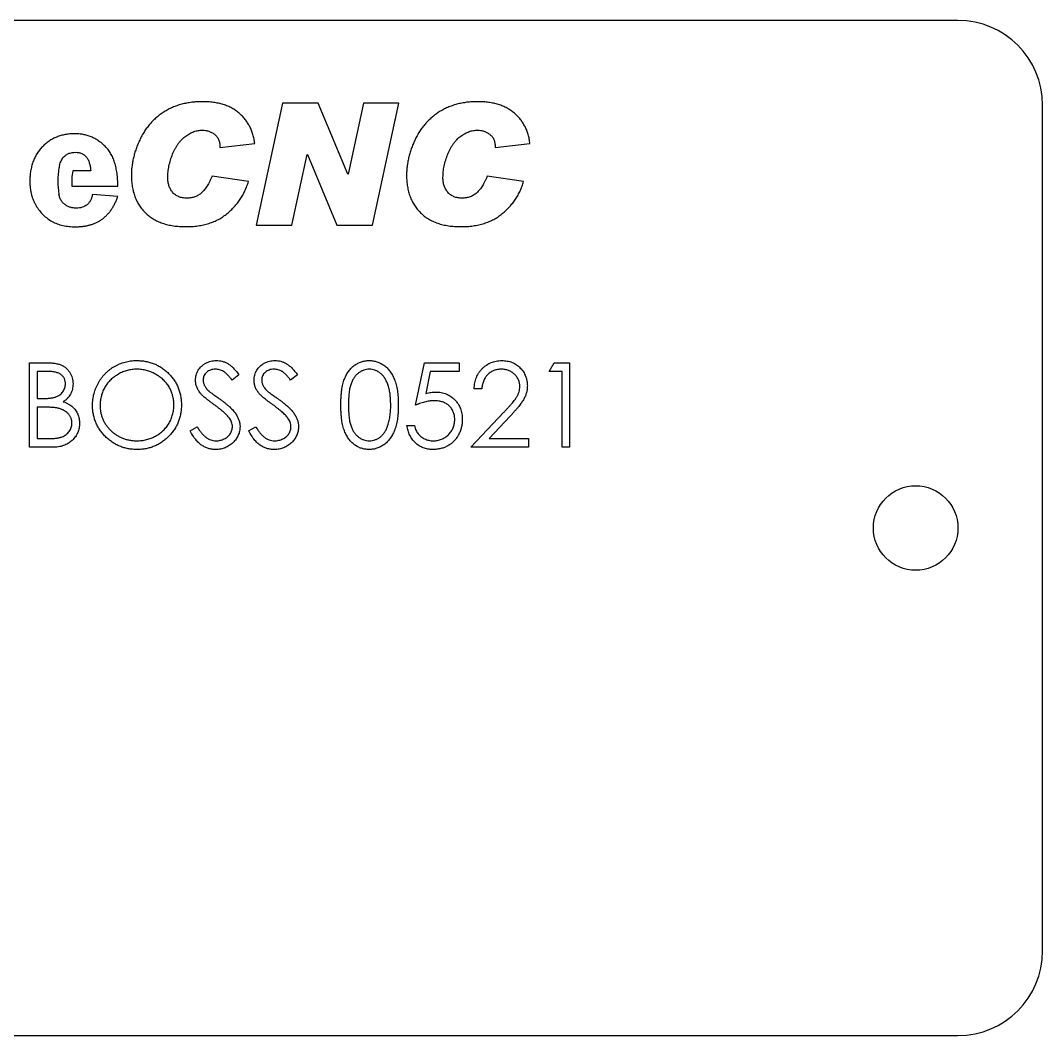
# Model space of a CAD drawing. Header units: millimetres. Extents: x -38.1 to 38.1, y -19.1 to 19.1.
# Drawn here: x -0.27 to 38.1, y -19.05 to 19.05 of the extents above; entities that cross this region are included whole.
import ezdxf

# ---------------------------------------------------------------- set-up
doc = ezdxf.new("R2010")
doc.units = ezdxf.units.MM

msp = doc.modelspace()

# ---------------------------------------------------------------- linework, layer by layer
at = {"color": 7, "linetype": 'Continuous', "lineweight": 25}
for p, q in [((34.925, 19.05), (-34.925, 19.05)), ((9.571, 15.942), (8.585, 11.37)), ((10.905, 15.942), (9.571, 15.942)), ((12.017, 13.278), (10.905, 15.942)), ((12.605, 15.942), (12.029, 13.278)), ((13.94, 15.942), (12.605, 15.942)), ((12.951, 11.37), (13.94, 15.942)), ((38.1, -15.875), (38.1, 15.875)), ((7.219, 14.279), (8.526, 14.426)), ((7.219, 14.303), (7.219, 14.279)), ((17.551, 14.279), (18.857, 14.426)), ((17.551, 14.303), (17.551, 14.279)), ((9.92, 11.37), (10.492, 14.019)), ((10.492, 14.019), (10.504, 14.019)), ((10.504, 14.019), (11.61, 11.37)), ((2.37, 13.402), (1.693, 13.402)), ((8.288, 13.002), (6.922, 13.21)), ((12.029, 13.278), (12.017, 13.278)), ((18.62, 13.002), (17.254, 13.21)), ((1.663, 12.83), (3.386, 12.83)), ((3.386, 12.447), (2.434, 12.513)), ((8.585, 11.37), (9.92, 11.37)), ((11.61, 11.37), (12.951, 11.37)), ((0.076, 6.203), (0.695, 6.203)), ((0.076, 3.028), (0.076, 6.203)), ((14.567, 4.616), (14.893, 6.203)), ((14.893, 6.203), (16.195, 6.203)), ((16.195, 6.203), (16.195, 5.878)), ((19.574, 5.878), (19.76, 6.203)), ((19.76, 6.203), (20.347, 6.203)), ((20.347, 6.203), (20.347, 3.028)), ((0.747, 5.878), (0.361, 5.878)), ((0.361, 5.878), (0.361, 4.86)), ((15.115, 5.878), (14.944, 5.043)), ((16.195, 5.878), (15.115, 5.878)), ((20.062, 5.878), (19.574, 5.878)), ((20.062, 3.028), (20.062, 5.878)), ((7.932, 5.747), (7.674, 5.552)), ((10.13, 5.747), (9.872, 5.552)), ((17.05, 5.226), (16.765, 5.226)), ((0.361, 4.86), (0.552, 4.86)), ((0.361, 4.534), (0.361, 3.354)), ((0.55, 4.534), (0.361, 4.534)), ((16.643, 3.028), (17.874, 4.342)), ((14.241, 3.842), (14.526, 3.842)), ((18.117, 4.202), (17.323, 3.354)), ((6.1, 3.641), (6.369, 3.802)), ((8.298, 3.641), (8.567, 3.802)), ((0.361, 3.354), (0.767, 3.354)), ((17.323, 3.354), (18.8, 3.354)), ((18.8, 3.354), (18.8, 3.028)), ((0.934, 3.028), (0.076, 3.028)), ((18.8, 3.028), (16.643, 3.028)), ((20.347, 3.028), (20.062, 3.028)), ((-34.925, -19.05), (34.925, -19.05))]:
    msp.add_line(p, q, dxfattribs=at)
msp.add_circle((33.337, 0), 1.587, dxfattribs=at)
for centre, radius, start, end in [((34.925, 15.875), 3.175, 0, 90), ((3.899, 13.01), 2.767, 169.523, 189.9957), ((3.899, 13.01), 2.766, 167.3352, 169.5231), ((3.799, 13.004), 2.143, 169.3093, 184.6573), ((34.925, -15.875), 3.175, 270, 0)]:
    msp.add_arc(centre, radius, start, end, dxfattribs=at)
for points, knots in [([(6.564, 16.001), (6.496, 16), (6.36, 15.998), (6.161, 15.979), (5.969, 15.95), (5.784, 15.908), (5.607, 15.853), (5.438, 15.787), (5.275, 15.709), (5.121, 15.619), (4.975, 15.519), (4.838, 15.409), (4.71, 15.291), (4.591, 15.162), (4.481, 15.026), (4.379, 14.88), (4.287, 14.725), (4.205, 14.563), (4.133, 14.396), (4.07, 14.228), (4.016, 14.06), (3.971, 13.893), (3.936, 13.726), (3.913, 13.559), (3.897, 13.392), (3.895, 13.28), (3.894, 13.225)], [0, 0, 0, 0, 0.047775, 0.094225, 0.139072, 0.182962, 0.225761, 0.267787, 0.309545, 0.350905, 0.391899, 0.432618, 0.472805, 0.513296, 0.553982, 0.594921, 0.636685, 0.679112, 0.721596, 0.76319, 0.803873, 0.843948, 0.88348, 0.922603, 0.961478, 1, 1, 1, 1]), ([(8.526, 14.426), (8.518, 14.484), (8.503, 14.598), (8.462, 14.763), (8.41, 14.919), (8.343, 15.066), (8.262, 15.205), (8.169, 15.336), (8.062, 15.458), (7.942, 15.57), (7.81, 15.672), (7.666, 15.76), (7.511, 15.836), (7.343, 15.896), (7.164, 15.943), (6.975, 15.977), (6.773, 15.998), (6.635, 16), (6.564, 16.001)], [0, 0, 0, 0, 0.06289, 0.123473, 0.182478, 0.240228, 0.297449, 0.354671, 0.412649, 0.471475, 0.531015, 0.591481, 0.653214, 0.716553, 0.782627, 0.851585, 0.923799, 1, 1, 1, 1]), ([(16.896, 16.001), (16.827, 16), (16.692, 15.998), (16.493, 15.979), (16.3, 15.95), (16.116, 15.908), (15.939, 15.853), (15.769, 15.787), (15.607, 15.709), (15.453, 15.619), (15.307, 15.519), (15.169, 15.409), (15.041, 15.291), (14.923, 15.162), (14.812, 15.026), (14.71, 14.88), (14.619, 14.725), (14.537, 14.563), (14.464, 14.396), (14.401, 14.228), (14.347, 14.06), (14.302, 13.893), (14.268, 13.726), (14.244, 13.559), (14.228, 13.392), (14.227, 13.28), (14.226, 13.225)], [0, 0, 0, 0, 0.047775, 0.094225, 0.139072, 0.182962, 0.225761, 0.267787, 0.309545, 0.350905, 0.391899, 0.432618, 0.472805, 0.513296, 0.553982, 0.594921, 0.636685, 0.679112, 0.721596, 0.76319, 0.803873, 0.843948, 0.88348, 0.922603, 0.961478, 1, 1, 1, 1]), ([(18.857, 14.426), (18.85, 14.484), (18.835, 14.598), (18.794, 14.763), (18.742, 14.919), (18.674, 15.066), (18.594, 15.205), (18.501, 15.336), (18.394, 15.458), (18.274, 15.57), (18.142, 15.672), (17.997, 15.76), (17.842, 15.836), (17.674, 15.896), (17.496, 15.943), (17.306, 15.977), (17.105, 15.998), (16.967, 16), (16.896, 16.001)], [0, 0, 0, 0, 0.0628899, 0.1234727, 0.1824783, 0.2402285, 0.2974485, 0.3546715, 0.4126492, 0.4714755, 0.5310149, 0.5914807, 0.6532139, 0.7165534, 0.7826273, 0.851585, 0.9237987, 1, 1, 1, 1]), ([(1.764, 14.799), (1.704, 14.797), (1.585, 14.794), (1.412, 14.771), (1.248, 14.732), (1.092, 14.678), (0.944, 14.61), (0.804, 14.525), (0.674, 14.424), (0.552, 14.309), (0.442, 14.182), (0.346, 14.044), (0.264, 13.897), (0.199, 13.738), (0.147, 13.571), (0.111, 13.395), (0.087, 13.208), (0.085, 13.081), (0.084, 13.016)], [0, 0, 0, 0, 0.0656531, 0.1289053, 0.190007, 0.2494998, 0.3083483, 0.3673732, 0.4269859, 0.4879163, 0.5492471, 0.6098302, 0.6708064, 0.7325151, 0.7958935, 0.8610601, 0.9289596, 1, 1, 1, 1]), ([(3.386, 12.83), (3.384, 12.913), (3.381, 13.073), (3.36, 13.305), (3.322, 13.519), (3.272, 13.716), (3.204, 13.896), (3.121, 14.058), (3.025, 14.204), (2.912, 14.329), (2.79, 14.439), (2.661, 14.535), (2.526, 14.617), (2.385, 14.684), (2.238, 14.735), (2.085, 14.771), (1.927, 14.795), (1.818, 14.797), (1.764, 14.799)], [0, 0, 0, 0, 0.086035, 0.166534, 0.241632, 0.312046, 0.37823, 0.44084, 0.500845, 0.559317, 0.616304, 0.671614, 0.726238, 0.779933, 0.833452, 0.887596, 0.943195, 1, 1, 1, 1]), ([(5.26, 13.15), (5.262, 13.222), (5.266, 13.369), (5.304, 13.59), (5.361, 13.814), (5.428, 13.999), (5.491, 14.144), (5.543, 14.247), (5.599, 14.342), (5.658, 14.431), (5.721, 14.512), (5.788, 14.585), (5.858, 14.653), (5.957, 14.729), (6.083, 14.81), (6.24, 14.88), (6.399, 14.924), (6.507, 14.929), (6.561, 14.932)], [0, 0, 0, 0, 0.089472, 0.181128, 0.275782, 0.374341, 0.423931, 0.471065, 0.516583, 0.560324, 0.602489, 0.643305, 0.683281, 0.722165, 0.79717, 0.86692, 0.934071, 1, 1, 1, 1]), ([(6.561, 14.932), (6.601, 14.931), (6.682, 14.928), (6.799, 14.896), (6.911, 14.847), (6.999, 14.791), (7.062, 14.737), (7.104, 14.69), (7.14, 14.638), (7.17, 14.582), (7.192, 14.519), (7.208, 14.451), (7.218, 14.379), (7.219, 14.329), (7.219, 14.303)], [0, 0, 0, 0, 0.119053, 0.235976, 0.353656, 0.475561, 0.537876, 0.598832, 0.65941, 0.72183, 0.786321, 0.853359, 0.924739, 1, 1, 1, 1]), ([(15.591, 13.15), (15.594, 13.222), (15.598, 13.369), (15.635, 13.59), (15.693, 13.814), (15.76, 13.999), (15.822, 14.144), (15.875, 14.247), (15.93, 14.342), (15.99, 14.431), (16.053, 14.512), (16.12, 14.585), (16.19, 14.653), (16.289, 14.729), (16.414, 14.81), (16.571, 14.88), (16.731, 14.924), (16.839, 14.929), (16.892, 14.932)], [0, 0, 0, 0, 0.089472, 0.181128, 0.275782, 0.374341, 0.423931, 0.471065, 0.516583, 0.560324, 0.602489, 0.643305, 0.683281, 0.722165, 0.79717, 0.86692, 0.934071, 1, 1, 1, 1]), ([(16.892, 14.932), (16.933, 14.931), (17.014, 14.928), (17.131, 14.896), (17.243, 14.847), (17.33, 14.791), (17.394, 14.737), (17.436, 14.69), (17.472, 14.638), (17.502, 14.582), (17.524, 14.519), (17.539, 14.451), (17.55, 14.379), (17.551, 14.329), (17.551, 14.303)], [0, 0, 0, 0, 0.119053, 0.235976, 0.353656, 0.475561, 0.537876, 0.598832, 0.65941, 0.72183, 0.786321, 0.853359, 0.924739, 1, 1, 1, 1]), ([(1.2, 13.616), (1.209, 13.646), (1.225, 13.704), (1.26, 13.785), (1.301, 13.858), (1.349, 13.921), (1.41, 13.981), (1.49, 14.035), (1.582, 14.074), (1.686, 14.094), (1.756, 14.098), (1.796, 14.1)], [0, 0, 0, 0, 0.111704, 0.216139, 0.314617, 0.408698, 0.500168, 0.622368, 0.75021, 0.857337, 1, 1, 1, 1]), ([(1.796, 14.1), (1.837, 14.098), (1.917, 14.094), (2.03, 14.061), (2.127, 14.005), (2.208, 13.926), (2.274, 13.826), (2.321, 13.703), (2.356, 13.56), (2.365, 13.456), (2.37, 13.402)], [0, 0, 0, 0, 0.122497, 0.235542, 0.342702, 0.451095, 0.566708, 0.694146, 0.837863, 1, 1, 1, 1]), ([(3.894, 13.225), (3.896, 13.155), (3.899, 13.016), (3.923, 12.814), (3.965, 12.623), (4.023, 12.443), (4.096, 12.272), (4.186, 12.114), (4.294, 11.966), (4.417, 11.83), (4.556, 11.706), (4.711, 11.601), (4.88, 11.51), (5.064, 11.437), (5.262, 11.379), (5.475, 11.339), (5.702, 11.315), (5.859, 11.312), (5.939, 11.31)], [0, 0, 0, 0, 0.066607, 0.130405, 0.191671, 0.251124, 0.30904, 0.366175, 0.42322, 0.481088, 0.539195, 0.597979, 0.657923, 0.719881, 0.784358, 0.852429, 0.924058, 1, 1, 1, 1]), ([(5.982, 12.379), (5.953, 12.38), (5.898, 12.381), (5.817, 12.392), (5.741, 12.407), (5.671, 12.434), (5.606, 12.463), (5.546, 12.502), (5.491, 12.547), (5.426, 12.616), (5.359, 12.715), (5.302, 12.849), (5.265, 12.995), (5.262, 13.097), (5.26, 13.15)], [0, 0, 0, 0, 0.071616, 0.139815, 0.204346, 0.266338, 0.326524, 0.385634, 0.444185, 0.504148, 0.623869, 0.743348, 0.867461, 1, 1, 1, 1]), ([(6.922, 13.21), (6.909, 13.176), (6.882, 13.109), (6.835, 13.014), (6.79, 12.925), (6.741, 12.843), (6.691, 12.768), (6.64, 12.699), (6.586, 12.638), (6.531, 12.583), (6.474, 12.534), (6.413, 12.493), (6.349, 12.458), (6.281, 12.429), (6.211, 12.406), (6.137, 12.391), (6.061, 12.38), (6.008, 12.379), (5.982, 12.379)], [0, 0, 0, 0, 0.082247, 0.160928, 0.235594, 0.306103, 0.373256, 0.436305, 0.496915, 0.554472, 0.610291, 0.664436, 0.718774, 0.772848, 0.827826, 0.883569, 0.94064, 1, 1, 1, 1]), ([(14.226, 13.225), (14.227, 13.155), (14.231, 13.016), (14.255, 12.814), (14.297, 12.623), (14.354, 12.443), (14.427, 12.272), (14.518, 12.114), (14.626, 11.966), (14.749, 11.83), (14.887, 11.706), (15.043, 11.601), (15.211, 11.51), (15.395, 11.437), (15.593, 11.379), (15.806, 11.339), (16.034, 11.315), (16.19, 11.312), (16.271, 11.31)], [0, 0, 0, 0, 0.0666073, 0.1304049, 0.1916713, 0.2511236, 0.3090403, 0.366175, 0.4232201, 0.4810875, 0.5391952, 0.5979787, 0.6579234, 0.7198813, 0.7843584, 0.8524286, 0.9240579, 1, 1, 1, 1]), ([(16.313, 12.379), (16.285, 12.38), (16.229, 12.381), (16.149, 12.392), (16.072, 12.407), (16.003, 12.434), (15.937, 12.463), (15.878, 12.502), (15.823, 12.547), (15.758, 12.616), (15.69, 12.715), (15.634, 12.849), (15.597, 12.995), (15.593, 13.097), (15.591, 13.15)], [0, 0, 0, 0, 0.071616, 0.139815, 0.204346, 0.266338, 0.326524, 0.385634, 0.444185, 0.504148, 0.623869, 0.743348, 0.867461, 1, 1, 1, 1]), ([(17.254, 13.21), (17.24, 13.176), (17.213, 13.109), (17.167, 13.014), (17.121, 12.925), (17.073, 12.843), (17.023, 12.768), (16.972, 12.699), (16.918, 12.638), (16.863, 12.583), (16.805, 12.534), (16.744, 12.493), (16.68, 12.458), (16.613, 12.429), (16.542, 12.406), (16.469, 12.391), (16.392, 12.38), (16.34, 12.379), (16.313, 12.379)], [0, 0, 0, 0, 0.082247, 0.160928, 0.235594, 0.306103, 0.373256, 0.436305, 0.496915, 0.554472, 0.610291, 0.664436, 0.718774, 0.772848, 0.827826, 0.883569, 0.94064, 1, 1, 1, 1]), ([(0.084, 13.016), (0.085, 12.972), (0.086, 12.885), (0.098, 12.758), (0.115, 12.635), (0.143, 12.517), (0.174, 12.404), (0.216, 12.295), (0.263, 12.191), (0.337, 12.061), (0.441, 11.912), (0.583, 11.751), (0.743, 11.615), (0.888, 11.521), (1.013, 11.458), (1.111, 11.418), (1.215, 11.383), (1.323, 11.356), (1.436, 11.332), (1.555, 11.318), (1.677, 11.307), (1.761, 11.306), (1.804, 11.306)], [0, 0, 0, 0, 0.048395, 0.095121, 0.140693, 0.18472, 0.227884, 0.27024, 0.31223, 0.353599, 0.434316, 0.512364, 0.588462, 0.664227, 0.70245, 0.741423, 0.781333, 0.822264, 0.864562, 0.908186, 0.953069, 1, 1, 1, 1]), ([(5.939, 11.31), (6.017, 11.311), (6.169, 11.314), (6.391, 11.338), (6.602, 11.375), (6.801, 11.429), (6.991, 11.497), (7.168, 11.582), (7.334, 11.681), (7.488, 11.796), (7.63, 11.922), (7.761, 12.055), (7.879, 12.195), (7.987, 12.342), (8.081, 12.497), (8.162, 12.659), (8.234, 12.827), (8.27, 12.944), (8.288, 13.002)], [0, 0, 0, 0, 0.074565, 0.145916, 0.214115, 0.280234, 0.344008, 0.406828, 0.468493, 0.529838, 0.590842, 0.650262, 0.709038, 0.767062, 0.824757, 0.882652, 0.94094, 1, 1, 1, 1]), ([(16.271, 11.31), (16.348, 11.311), (16.5, 11.314), (16.722, 11.338), (16.933, 11.375), (17.133, 11.429), (17.322, 11.497), (17.499, 11.582), (17.666, 11.681), (17.82, 11.796), (17.961, 11.922), (18.092, 12.055), (18.211, 12.195), (18.318, 12.342), (18.412, 12.497), (18.493, 12.659), (18.565, 12.827), (18.602, 12.944), (18.62, 13.002)], [0, 0, 0, 0, 0.0745646, 0.1459155, 0.2141146, 0.2802344, 0.3440085, 0.4068278, 0.4684934, 0.529838, 0.5908418, 0.650262, 0.7090378, 0.7670618, 0.8247567, 0.8826521, 0.9409399, 1, 1, 1, 1]), ([(1.825, 12.005), (1.782, 12.007), (1.696, 12.011), (1.572, 12.043), (1.459, 12.098), (1.373, 12.16), (1.312, 12.22), (1.273, 12.271), (1.238, 12.327), (1.211, 12.388), (1.19, 12.455), (1.179, 12.503), (1.175, 12.528), (1.175, 12.53)], [0.1441545, 0.1441545, 0.1441545, 0.1441545, 0.2671141, 0.384197, 0.5004564, 0.6187329, 0.679122, 0.7392895, 0.8001052, 0.8632565, 0.9275505, 0.9960181, 1, 1, 1, 1]), ([(1.804, 11.306), (1.852, 11.307), (1.948, 11.308), (2.087, 11.323), (2.221, 11.343), (2.348, 11.376), (2.47, 11.415), (2.585, 11.465), (2.695, 11.523), (2.796, 11.59), (2.892, 11.666), (2.982, 11.751), (3.065, 11.846), (3.143, 11.948), (3.214, 12.06), (3.278, 12.18), (3.337, 12.31), (3.369, 12.401), (3.386, 12.447)], [0, 0, 0, 0, 0.0692877, 0.1360495, 0.2000317, 0.2621976, 0.3226913, 0.3822082, 0.4403839, 0.4985368, 0.5562278, 0.614556, 0.6743056, 0.7351815, 0.7976628, 0.8623797, 0.9300744, 1, 1, 1, 1]), ([(2.434, 12.513), (2.424, 12.472), (2.406, 12.396), (2.361, 12.292), (2.304, 12.202), (2.232, 12.129), (2.149, 12.073), (2.052, 12.032), (1.943, 12.009), (1.865, 12.006), (1.825, 12.005)], [0, 0, 0, 0, 0.1412, 0.270036, 0.389241, 0.504207, 0.618043, 0.735235, 0.86213, 1, 1, 1, 1]), ([(0.695, 6.203), (0.726, 6.203), (0.784, 6.203), (0.87, 6.198), (0.95, 6.192), (1.025, 6.181), (1.094, 6.169), (1.158, 6.153), (1.216, 6.135), (1.286, 6.106), (1.366, 6.064), (1.453, 6), (1.526, 5.922), (1.59, 5.835), (1.641, 5.739), (1.677, 5.636), (1.7, 5.528), (1.703, 5.454), (1.704, 5.417)], [0, 0, 0, 0, 0.0625941, 0.1213229, 0.1766801, 0.2283651, 0.2768684, 0.3218791, 0.3640986, 0.4033557, 0.4779679, 0.5505355, 0.6235845, 0.6981749, 0.7733537, 0.8472811, 0.9228183, 1, 1, 1, 1]), ([(2.437, 4.602), (2.437, 4.64), (2.438, 4.715), (2.45, 4.826), (2.467, 4.936), (2.491, 5.043), (2.522, 5.149), (2.56, 5.252), (2.605, 5.353), (2.656, 5.452), (2.714, 5.546), (2.777, 5.636), (2.844, 5.721), (2.918, 5.8), (2.996, 5.874), (3.079, 5.943), (3.166, 6.007), (3.259, 6.064), (3.355, 6.116), (3.454, 6.161), (3.554, 6.199), (3.657, 6.23), (3.761, 6.255), (3.867, 6.272), (3.976, 6.283), (4.049, 6.284), (4.085, 6.285)], [0, 0, 0, 0, 0.043209, 0.085873, 0.12812, 0.170152, 0.211918, 0.253753, 0.296006, 0.338443, 0.381015, 0.42282, 0.464089, 0.505126, 0.545975, 0.586985, 0.628339, 0.670084, 0.711992, 0.753039, 0.794049, 0.834886, 0.875498, 0.916547, 0.958004, 1, 1, 1, 1]), ([(4.085, 6.285), (4.144, 6.283), (4.26, 6.28), (4.429, 6.258), (4.591, 6.219), (4.747, 6.168), (4.894, 6.099), (5.035, 6.016), (5.167, 5.917), (5.291, 5.804), (5.404, 5.682), (5.504, 5.55), (5.587, 5.412), (5.656, 5.266), (5.71, 5.114), (5.747, 4.954), (5.77, 4.788), (5.773, 4.675), (5.775, 4.617)], [0, 0, 0, 0, 0.06657, 0.130749, 0.193413, 0.254989, 0.316114, 0.377262, 0.439401, 0.502971, 0.566525, 0.628231, 0.689091, 0.749345, 0.81017, 0.87161, 0.934869, 1, 1, 1, 1]), ([(6.304, 5.544), (6.305, 5.577), (6.307, 5.644), (6.327, 5.741), (6.358, 5.834), (6.402, 5.921), (6.459, 6.001), (6.524, 6.074), (6.602, 6.135), (6.687, 6.189), (6.781, 6.231), (6.879, 6.263), (6.981, 6.281), (7.051, 6.283), (7.086, 6.285)], [0, 0, 0, 0, 0.083785, 0.16578, 0.24628, 0.327461, 0.408797, 0.489715, 0.571376, 0.655523, 0.741019, 0.826547, 0.911989, 1, 1, 1, 1]), ([(7.086, 6.285), (7.123, 6.283), (7.198, 6.281), (7.307, 6.259), (7.413, 6.222), (7.497, 6.18), (7.564, 6.138), (7.614, 6.1), (7.666, 6.056), (7.718, 6.006), (7.771, 5.95), (7.824, 5.888), (7.879, 5.82), (7.914, 5.772), (7.932, 5.747)], [0, 0, 0, 0, 0.107233, 0.213252, 0.31883, 0.426794, 0.483646, 0.543604, 0.608308, 0.677127, 0.750686, 0.828713, 0.91219, 1, 1, 1, 1]), ([(8.502, 5.544), (8.503, 5.577), (8.505, 5.644), (8.525, 5.741), (8.556, 5.834), (8.6, 5.921), (8.657, 6.001), (8.722, 6.074), (8.8, 6.135), (8.885, 6.189), (8.979, 6.231), (9.077, 6.263), (9.179, 6.281), (9.249, 6.283), (9.284, 6.285)], [0, 0, 0, 0, 0.083785, 0.16578, 0.24628, 0.327461, 0.408797, 0.489715, 0.571376, 0.655523, 0.741019, 0.826547, 0.911989, 1, 1, 1, 1]), ([(9.284, 6.285), (9.322, 6.283), (9.396, 6.281), (9.505, 6.259), (9.611, 6.222), (9.696, 6.18), (9.762, 6.138), (9.812, 6.1), (9.864, 6.056), (9.916, 6.006), (9.969, 5.95), (10.022, 5.888), (10.077, 5.82), (10.112, 5.772), (10.13, 5.747)], [0, 0, 0, 0, 0.107233, 0.213252, 0.31883, 0.426794, 0.483646, 0.543604, 0.608308, 0.677127, 0.750686, 0.828713, 0.91219, 1, 1, 1, 1]), ([(11.758, 4.615), (11.759, 4.665), (11.759, 4.764), (11.766, 4.908), (11.776, 5.043), (11.791, 5.17), (11.809, 5.287), (11.832, 5.395), (11.859, 5.495), (11.891, 5.586), (11.926, 5.67), (11.965, 5.748), (12.008, 5.821), (12.053, 5.889), (12.103, 5.952), (12.155, 6.009), (12.211, 6.061), (12.27, 6.108), (12.333, 6.149), (12.397, 6.185), (12.463, 6.216), (12.531, 6.241), (12.601, 6.261), (12.672, 6.275), (12.745, 6.283), (12.795, 6.284), (12.82, 6.285)], [0, 0, 0, 0, 0.068595, 0.133246, 0.194313, 0.251279, 0.304513, 0.354235, 0.400481, 0.443411, 0.484015, 0.523252, 0.561042, 0.5979, 0.633518, 0.668314, 0.702496, 0.736685, 0.770293, 0.803437, 0.835913, 0.86846, 0.900847, 0.933467, 0.966258, 1, 1, 1, 1]), ([(12.82, 6.285), (12.845, 6.284), (12.895, 6.283), (12.969, 6.275), (13.042, 6.261), (13.112, 6.241), (13.182, 6.216), (13.249, 6.185), (13.314, 6.149), (13.377, 6.107), (13.438, 6.06), (13.496, 6.007), (13.55, 5.948), (13.601, 5.884), (13.648, 5.814), (13.693, 5.739), (13.734, 5.657), (13.772, 5.571), (13.806, 5.477), (13.836, 5.377), (13.86, 5.268), (13.881, 5.152), (13.896, 5.029), (13.908, 4.897), (13.914, 4.758), (13.915, 4.663), (13.916, 4.615)], [0, 0, 0, 0, 0.033788, 0.067194, 0.099862, 0.132567, 0.165151, 0.197913, 0.231319, 0.265083, 0.299255, 0.334399, 0.369943, 0.406284, 0.444064, 0.482998, 0.523354, 0.565537, 0.609613, 0.656391, 0.705885, 0.758325, 0.813832, 0.872795, 0.934722, 1, 1, 1, 1]), ([(16.765, 5.226), (16.767, 5.264), (16.77, 5.338), (16.788, 5.447), (16.812, 5.55), (16.847, 5.648), (16.889, 5.741), (16.941, 5.829), (17.002, 5.912), (17.071, 5.988), (17.146, 6.058), (17.227, 6.118), (17.312, 6.17), (17.401, 6.212), (17.495, 6.244), (17.593, 6.268), (17.695, 6.282), (17.765, 6.284), (17.8, 6.285)], [0, 0, 0, 0, 0.068791, 0.135103, 0.198979, 0.261904, 0.323495, 0.385195, 0.446969, 0.509765, 0.572251, 0.633405, 0.693251, 0.752583, 0.812579, 0.873275, 0.93555, 1, 1, 1, 1]), ([(17.8, 6.285), (17.835, 6.284), (17.904, 6.282), (18.003, 6.269), (18.099, 6.247), (18.189, 6.217), (18.273, 6.176), (18.352, 6.127), (18.427, 6.071), (18.495, 6.004), (18.557, 5.934), (18.611, 5.858), (18.657, 5.78), (18.695, 5.698), (18.723, 5.613), (18.745, 5.525), (18.757, 5.434), (18.759, 5.372), (18.76, 5.341)], [0, 0, 0, 0, 0.069475, 0.136517, 0.200789, 0.26383, 0.325735, 0.387291, 0.449509, 0.512968, 0.576275, 0.63758, 0.697903, 0.757172, 0.816599, 0.876653, 0.93729, 1, 1, 1, 1]), ([(1.419, 5.411), (1.419, 5.428), (1.418, 5.463), (1.41, 5.513), (1.397, 5.561), (1.38, 5.606), (1.357, 5.647), (1.329, 5.686), (1.296, 5.721), (1.258, 5.754), (1.215, 5.784), (1.165, 5.809), (1.11, 5.83), (1.049, 5.848), (0.982, 5.861), (0.909, 5.871), (0.83, 5.877), (0.776, 5.877), (0.747, 5.878)], [0, 0, 0, 0, 0.057003, 0.111818, 0.164402, 0.21587, 0.266841, 0.317479, 0.369902, 0.4234, 0.479718, 0.539241, 0.602431, 0.67103, 0.744485, 0.823454, 0.90874, 1, 1, 1, 1]), ([(4.099, 5.959), (4.069, 5.959), (4.009, 5.958), (3.92, 5.948), (3.832, 5.935), (3.745, 5.915), (3.66, 5.888), (3.575, 5.858), (3.492, 5.82), (3.411, 5.778), (3.332, 5.731), (3.258, 5.68), (3.188, 5.624), (3.122, 5.565), (3.061, 5.502), (3.003, 5.435), (2.951, 5.363), (2.903, 5.289), (2.861, 5.211), (2.823, 5.131), (2.792, 5.048), (2.767, 4.963), (2.746, 4.876), (2.732, 4.787), (2.723, 4.696), (2.722, 4.634), (2.722, 4.603)], [0, 0, 0, 0, 0.042023, 0.083645, 0.124984, 0.166247, 0.207702, 0.249631, 0.291742, 0.334743, 0.37746, 0.419556, 0.461044, 0.502096, 0.542891, 0.583801, 0.624864, 0.666225, 0.707399, 0.748557, 0.789655, 0.83074, 0.87207, 0.913993, 0.956498, 1, 1, 1, 1]), ([(5.49, 4.618), (5.489, 4.648), (5.489, 4.71), (5.479, 4.8), (5.465, 4.888), (5.446, 4.974), (5.42, 5.057), (5.389, 5.139), (5.352, 5.218), (5.309, 5.294), (5.262, 5.368), (5.209, 5.438), (5.152, 5.504), (5.091, 5.567), (5.024, 5.626), (4.953, 5.68), (4.878, 5.731), (4.798, 5.778), (4.716, 5.821), (4.631, 5.857), (4.546, 5.889), (4.459, 5.915), (4.371, 5.935), (4.281, 5.948), (4.191, 5.958), (4.13, 5.959), (4.099, 5.959)], [0, 0, 0, 0, 0.042915, 0.08513, 0.126473, 0.167453, 0.207976, 0.248249, 0.28875, 0.32967, 0.370537, 0.411129, 0.451819, 0.492406, 0.533486, 0.575263, 0.617441, 0.660672, 0.70394, 0.746868, 0.789079, 0.831104, 0.873238, 0.915166, 0.957381, 1, 1, 1, 1]), ([(7.054, 5.959), (7.021, 5.958), (6.958, 5.956), (6.868, 5.933), (6.788, 5.896), (6.718, 5.845), (6.66, 5.785), (6.618, 5.715), (6.593, 5.638), (6.59, 5.584), (6.589, 5.557)], [0, 0, 0, 0, 0.143073, 0.275903, 0.402371, 0.528414, 0.650356, 0.765895, 0.880774, 1, 1, 1, 1]), ([(7.674, 5.552), (7.659, 5.572), (7.629, 5.611), (7.583, 5.665), (7.541, 5.714), (7.498, 5.757), (7.459, 5.796), (7.421, 5.829), (7.384, 5.857), (7.338, 5.887), (7.28, 5.916), (7.208, 5.941), (7.132, 5.956), (7.08, 5.958), (7.054, 5.959)], [0, 0, 0, 0, 0.098469, 0.189629, 0.274184, 0.352183, 0.423199, 0.488551, 0.548473, 0.60144, 0.701198, 0.799592, 0.898545, 1, 1, 1, 1]), ([(9.252, 5.959), (9.22, 5.958), (9.156, 5.956), (9.066, 5.933), (8.986, 5.896), (8.916, 5.845), (8.858, 5.785), (8.817, 5.715), (8.791, 5.638), (8.788, 5.584), (8.787, 5.557)], [0, 0, 0, 0, 0.143073, 0.275903, 0.402371, 0.528414, 0.650356, 0.765895, 0.880774, 1, 1, 1, 1]), ([(9.872, 5.552), (9.857, 5.572), (9.827, 5.611), (9.781, 5.665), (9.739, 5.714), (9.696, 5.757), (9.657, 5.796), (9.619, 5.829), (9.582, 5.857), (9.536, 5.887), (9.478, 5.916), (9.406, 5.941), (9.33, 5.956), (9.278, 5.958), (9.252, 5.959)], [0, 0, 0, 0, 0.098469, 0.189629, 0.274184, 0.352183, 0.423199, 0.488551, 0.548473, 0.60144, 0.701198, 0.799592, 0.898545, 1, 1, 1, 1]), ([(12.829, 5.959), (12.794, 5.957), (12.724, 5.954), (12.62, 5.928), (12.521, 5.882), (12.441, 5.832), (12.381, 5.785), (12.338, 5.744), (12.298, 5.699), (12.261, 5.649), (12.227, 5.596), (12.195, 5.539), (12.166, 5.478), (12.14, 5.412), (12.117, 5.34), (12.097, 5.26), (12.08, 5.172), (12.067, 5.076), (12.056, 4.973), (12.049, 4.861), (12.043, 4.741), (12.043, 4.658), (12.043, 4.616)], [0, 0, 0, 0, 0.0603866, 0.1208832, 0.1827546, 0.247811, 0.2812991, 0.3150876, 0.3497024, 0.3848566, 0.4209662, 0.4585112, 0.4971747, 0.537602, 0.580503, 0.6274675, 0.6783882, 0.7339832, 0.7937467, 0.8577137, 0.9266979, 1, 1, 1, 1]), ([(13.631, 4.616), (13.63, 4.654), (13.629, 4.729), (13.625, 4.838), (13.616, 4.942), (13.605, 5.041), (13.589, 5.134), (13.572, 5.222), (13.549, 5.305), (13.525, 5.383), (13.497, 5.455), (13.466, 5.522), (13.433, 5.585), (13.398, 5.642), (13.36, 5.695), (13.318, 5.741), (13.275, 5.784), (13.214, 5.832), (13.135, 5.882), (13.036, 5.927), (12.933, 5.954), (12.864, 5.957), (12.829, 5.959)], [0, 0, 0, 0, 0.065681, 0.128486, 0.188175, 0.245106, 0.299448, 0.350823, 0.399942, 0.446672, 0.491255, 0.533376, 0.573853, 0.612526, 0.649597, 0.685532, 0.720106, 0.753838, 0.818925, 0.880493, 0.940311, 1, 1, 1, 1]), ([(17.786, 5.959), (17.761, 5.958), (17.712, 5.957), (17.641, 5.948), (17.572, 5.933), (17.507, 5.912), (17.445, 5.885), (17.386, 5.852), (17.331, 5.812), (17.279, 5.767), (17.231, 5.717), (17.189, 5.661), (17.152, 5.6), (17.12, 5.535), (17.094, 5.465), (17.074, 5.39), (17.058, 5.31), (17.053, 5.255), (17.05, 5.226)], [0, 0, 0, 0, 0.0644387, 0.1265469, 0.1868872, 0.2458775, 0.3040409, 0.3621912, 0.4209759, 0.4806603, 0.5406003, 0.6006891, 0.6619358, 0.7244425, 0.7890384, 0.8563138, 0.926352, 1, 1, 1, 1]), ([(18.475, 5.315), (18.474, 5.337), (18.473, 5.38), (18.463, 5.442), (18.448, 5.503), (18.426, 5.561), (18.397, 5.617), (18.362, 5.67), (18.322, 5.721), (18.276, 5.77), (18.224, 5.814), (18.17, 5.853), (18.113, 5.886), (18.053, 5.912), (17.99, 5.934), (17.925, 5.948), (17.856, 5.957), (17.81, 5.958), (17.786, 5.959)], [0, 0, 0, 0, 0.061965, 0.122122, 0.180988, 0.239933, 0.299906, 0.359989, 0.421776, 0.486576, 0.551535, 0.615018, 0.677259, 0.73973, 0.80305, 0.866495, 0.931973, 1, 1, 1, 1]), ([(0.552, 4.86), (0.58, 4.86), (0.634, 4.861), (0.713, 4.863), (0.785, 4.869), (0.852, 4.874), (0.913, 4.884), (0.968, 4.894), (1.018, 4.906), (1.076, 4.925), (1.141, 4.954), (1.211, 4.999), (1.273, 5.053), (1.324, 5.114), (1.367, 5.182), (1.396, 5.255), (1.416, 5.332), (1.418, 5.384), (1.419, 5.411)], [0, 0, 0, 0, 0.072301, 0.1397, 0.202289, 0.2606, 0.31319, 0.361739, 0.405706, 0.44554, 0.518832, 0.589778, 0.658867, 0.72843, 0.797283, 0.864815, 0.931364, 1, 1, 1, 1]), ([(1.704, 5.417), (1.703, 5.382), (1.701, 5.313), (1.682, 5.212), (1.653, 5.116), (1.613, 5.025), (1.56, 4.942), (1.498, 4.865), (1.422, 4.798), (1.366, 4.76), (1.337, 4.741)], [0, 0, 0, 0, 0.130569, 0.256581, 0.380552, 0.503623, 0.625739, 0.747549, 0.871766, 1, 1, 1, 1]), ([(6.481, 5.06), (6.467, 5.079), (6.44, 5.116), (6.403, 5.173), (6.372, 5.232), (6.348, 5.292), (6.327, 5.353), (6.314, 5.416), (6.305, 5.48), (6.304, 5.522), (6.304, 5.544)], [0, 0, 0, 0, 0.133507, 0.262559, 0.388264, 0.512667, 0.633722, 0.755394, 0.877553, 1, 1, 1, 1]), ([(6.589, 5.557), (6.589, 5.54), (6.59, 5.506), (6.6, 5.456), (6.612, 5.406), (6.633, 5.356), (6.661, 5.305), (6.697, 5.254), (6.744, 5.2), (6.779, 5.165), (6.798, 5.147)], [0, 0, 0, 0, 0.107285, 0.214746, 0.322939, 0.434116, 0.553412, 0.686073, 0.834256, 1, 1, 1, 1]), ([(8.679, 5.06), (8.665, 5.079), (8.638, 5.116), (8.601, 5.173), (8.57, 5.232), (8.546, 5.292), (8.525, 5.353), (8.512, 5.416), (8.503, 5.48), (8.502, 5.522), (8.502, 5.544)], [0, 0, 0, 0, 0.133507, 0.262559, 0.388264, 0.512667, 0.633722, 0.755394, 0.877553, 1, 1, 1, 1]), ([(8.787, 5.557), (8.787, 5.54), (8.788, 5.506), (8.798, 5.456), (8.811, 5.406), (8.831, 5.356), (8.859, 5.305), (8.896, 5.254), (8.942, 5.2), (8.977, 5.165), (8.996, 5.147)], [0, 0, 0, 0, 0.107285, 0.214746, 0.322939, 0.434116, 0.553412, 0.686073, 0.834256, 1, 1, 1, 1]), ([(7.001, 4.629), (6.968, 4.652), (6.904, 4.698), (6.815, 4.765), (6.735, 4.827), (6.665, 4.884), (6.605, 4.935), (6.554, 4.981), (6.514, 5.022), (6.491, 5.048), (6.481, 5.06)], [0, 0, 0, 0, 0.1815353, 0.3470817, 0.4955678, 0.6283573, 0.7455197, 0.8458308, 0.9307818, 1, 1, 1, 1]), ([(6.798, 5.147), (6.805, 5.141), (6.821, 5.126), (6.852, 5.102), (6.891, 5.072), (6.94, 5.035), (6.998, 4.993), (7.066, 4.944), (7.142, 4.89), (7.196, 4.851), (7.225, 4.831)], [0, 0, 0, 0, 0.052594, 0.124952, 0.218094, 0.333502, 0.468789, 0.624938, 0.801683, 1, 1, 1, 1]), ([(9.2, 4.629), (9.166, 4.652), (9.102, 4.698), (9.013, 4.765), (8.933, 4.827), (8.863, 4.884), (8.803, 4.935), (8.752, 4.981), (8.712, 5.022), (8.689, 5.048), (8.679, 5.06)], [0, 0, 0, 0, 0.181535, 0.347082, 0.495568, 0.628357, 0.74552, 0.845831, 0.930782, 1, 1, 1, 1]), ([(8.996, 5.147), (9.003, 5.141), (9.019, 5.126), (9.05, 5.102), (9.09, 5.072), (9.138, 5.035), (9.196, 4.993), (9.264, 4.944), (9.34, 4.89), (9.394, 4.851), (9.423, 4.831)], [0, 0, 0, 0, 0.052594, 0.124952, 0.218094, 0.333502, 0.468789, 0.624938, 0.801683, 1, 1, 1, 1]), ([(14.944, 5.043), (14.978, 5.052), (15.043, 5.07), (15.139, 5.09), (15.23, 5.102), (15.289, 5.103), (15.318, 5.104)], [0, 0, 0, 0, 0.275068, 0.532901, 0.773973, 1, 1, 1, 1]), ([(15.318, 5.104), (15.353, 5.104), (15.423, 5.102), (15.525, 5.088), (15.623, 5.065), (15.715, 5.033), (15.803, 4.992), (15.885, 4.941), (15.963, 4.882), (16.036, 4.813), (16.102, 4.738), (16.16, 4.657), (16.209, 4.572), (16.248, 4.48), (16.28, 4.384), (16.301, 4.282), (16.315, 4.176), (16.316, 4.103), (16.317, 4.066)], [0, 0, 0, 0, 0.065808, 0.129394, 0.190894, 0.251281, 0.310815, 0.370371, 0.430768, 0.492881, 0.555104, 0.616067, 0.677256, 0.73826, 0.800762, 0.864778, 0.931045, 1, 1, 1, 1]), ([(17.874, 4.342), (17.904, 4.374), (17.962, 4.434), (18.043, 4.521), (18.116, 4.603), (18.182, 4.678), (18.238, 4.747), (18.288, 4.809), (18.327, 4.866), (18.371, 4.932), (18.413, 5.013), (18.449, 5.111), (18.471, 5.212), (18.473, 5.281), (18.475, 5.315)], [0, 0, 0, 0, 0.110803, 0.212829, 0.306101, 0.390647, 0.466924, 0.534481, 0.593587, 0.644557, 0.7362, 0.825024, 0.911986, 1, 1, 1, 1]), ([(18.76, 5.341), (18.758, 5.297), (18.755, 5.209), (18.729, 5.08), (18.688, 4.955), (18.639, 4.855), (18.59, 4.774), (18.545, 4.707), (18.493, 4.636), (18.433, 4.559), (18.365, 4.477), (18.29, 4.389), (18.206, 4.297), (18.148, 4.234), (18.117, 4.202)], [0, 0, 0, 0, 0.098702, 0.195672, 0.292422, 0.391343, 0.444462, 0.504229, 0.570352, 0.642546, 0.722288, 0.807921, 0.90047, 1, 1, 1, 1]), ([(1.337, 4.741), (1.373, 4.727), (1.442, 4.701), (1.537, 4.654), (1.619, 4.603), (1.688, 4.547), (1.748, 4.487), (1.799, 4.422), (1.843, 4.351), (1.881, 4.274), (1.911, 4.193), (1.933, 4.108), (1.946, 4.02), (1.947, 3.96), (1.948, 3.93)], [0, 0, 0, 0, 0.106057, 0.202914, 0.2903, 0.370223, 0.446384, 0.521397, 0.598291, 0.676142, 0.755529, 0.834887, 0.916646, 1, 1, 1, 1]), ([(4.099, 3.273), (4.131, 3.273), (4.193, 3.274), (4.286, 3.282), (4.377, 3.296), (4.466, 3.316), (4.553, 3.341), (4.639, 3.371), (4.722, 3.408), (4.804, 3.448), (4.882, 3.495), (4.957, 3.545), (5.026, 3.6), (5.092, 3.658), (5.153, 3.721), (5.21, 3.788), (5.262, 3.859), (5.309, 3.934), (5.352, 4.012), (5.389, 4.092), (5.42, 4.174), (5.445, 4.259), (5.465, 4.346), (5.479, 4.434), (5.489, 4.525), (5.489, 4.587), (5.49, 4.618)], [0, 0, 0, 0, 0.043633, 0.086538, 0.129177, 0.171436, 0.213416, 0.255266, 0.297369, 0.339941, 0.382347, 0.423953, 0.464871, 0.505572, 0.546003, 0.586568, 0.627065, 0.668271, 0.709549, 0.750428, 0.791096, 0.832027, 0.873136, 0.914611, 0.956956, 1, 1, 1, 1]), ([(5.775, 4.617), (5.773, 4.56), (5.77, 4.447), (5.747, 4.282), (5.709, 4.123), (5.656, 3.971), (5.588, 3.826), (5.504, 3.687), (5.405, 3.555), (5.292, 3.431), (5.169, 3.318), (5.038, 3.219), (4.9, 3.134), (4.755, 3.066), (4.603, 3.012), (4.445, 2.975), (4.28, 2.951), (4.168, 2.948), (4.111, 2.947)], [0, 0, 0, 0, 0.065227, 0.128569, 0.19032, 0.251378, 0.312388, 0.373789, 0.436431, 0.500567, 0.564687, 0.627136, 0.688455, 0.749246, 0.810155, 0.871671, 0.934773, 1, 1, 1, 1]), ([(7.574, 4.122), (7.56, 4.14), (7.53, 4.179), (7.479, 4.235), (7.418, 4.294), (7.351, 4.357), (7.275, 4.42), (7.192, 4.488), (7.1, 4.558), (7.035, 4.604), (7.001, 4.629)], [0, 0, 0, 0, 0.090279, 0.18953, 0.299198, 0.418926, 0.548376, 0.688136, 0.839084, 1, 1, 1, 1]), ([(7.225, 4.831), (7.259, 4.806), (7.326, 4.757), (7.421, 4.684), (7.507, 4.613), (7.584, 4.544), (7.654, 4.477), (7.715, 4.412), (7.769, 4.349), (7.826, 4.269), (7.884, 4.17), (7.935, 4.049), (7.966, 3.928), (7.971, 3.846), (7.973, 3.806)], [0, 0, 0, 0, 0.096972, 0.187773, 0.272396, 0.351321, 0.424335, 0.491909, 0.554233, 0.611268, 0.716348, 0.81454, 0.908495, 1, 1, 1, 1]), ([(9.772, 4.122), (9.758, 4.14), (9.728, 4.179), (9.677, 4.235), (9.616, 4.294), (9.549, 4.357), (9.473, 4.42), (9.39, 4.488), (9.298, 4.558), (9.233, 4.604), (9.2, 4.629)], [0, 0, 0, 0, 0.090279, 0.18953, 0.299198, 0.418926, 0.548376, 0.688136, 0.839084, 1, 1, 1, 1]), ([(9.423, 4.831), (9.457, 4.806), (9.524, 4.757), (9.619, 4.684), (9.705, 4.613), (9.783, 4.544), (9.852, 4.477), (9.913, 4.412), (9.967, 4.349), (10.024, 4.269), (10.083, 4.17), (10.133, 4.049), (10.165, 3.928), (10.169, 3.846), (10.171, 3.806)], [0, 0, 0, 0, 0.096972, 0.187773, 0.272396, 0.351321, 0.424335, 0.491909, 0.554233, 0.611268, 0.716348, 0.81454, 0.908495, 1, 1, 1, 1]), ([(12.82, 2.947), (12.795, 2.947), (12.745, 2.948), (12.672, 2.957), (12.601, 2.971), (12.532, 2.99), (12.464, 3.014), (12.399, 3.045), (12.335, 3.081), (12.273, 3.121), (12.214, 3.168), (12.158, 3.219), (12.105, 3.277), (12.057, 3.34), (12.011, 3.408), (11.968, 3.481), (11.929, 3.56), (11.893, 3.645), (11.861, 3.736), (11.833, 3.836), (11.81, 3.945), (11.791, 4.062), (11.776, 4.188), (11.766, 4.323), (11.759, 4.466), (11.759, 4.564), (11.758, 4.615)], [0, 0, 0, 0, 0.033787, 0.066622, 0.099285, 0.131361, 0.163585, 0.196104, 0.228902, 0.262158, 0.295991, 0.330218, 0.36506, 0.400951, 0.43762, 0.475708, 0.515381, 0.556414, 0.599765, 0.646424, 0.696431, 0.749782, 0.806573, 0.867436, 0.931887, 1, 1, 1, 1]), ([(12.043, 4.616), (12.043, 4.573), (12.043, 4.491), (12.049, 4.372), (12.056, 4.26), (12.066, 4.156), (12.08, 4.061), (12.097, 3.973), (12.116, 3.893), (12.139, 3.821), (12.166, 3.755), (12.194, 3.694), (12.225, 3.637), (12.26, 3.583), (12.297, 3.535), (12.337, 3.489), (12.381, 3.448), (12.441, 3.4), (12.521, 3.349), (12.621, 3.305), (12.724, 3.278), (12.794, 3.274), (12.829, 3.273)], [0, 0, 0, 0, 0.0729511, 0.1415837, 0.2059265, 0.2653014, 0.3205972, 0.3718165, 0.4187898, 0.4616987, 0.5021336, 0.5408043, 0.5781805, 0.6142969, 0.6496782, 0.6842995, 0.718359, 0.7520809, 0.8176524, 0.8797221, 0.9399656, 1, 1, 1, 1]), ([(13.916, 4.615), (13.915, 4.566), (13.914, 4.471), (13.908, 4.333), (13.896, 4.202), (13.881, 4.079), (13.861, 3.964), (13.836, 3.856), (13.808, 3.756), (13.774, 3.663), (13.736, 3.577), (13.695, 3.496), (13.652, 3.421), (13.604, 3.351), (13.553, 3.286), (13.498, 3.228), (13.44, 3.174), (13.379, 3.126), (13.315, 3.084), (13.25, 3.047), (13.182, 3.017), (13.113, 2.991), (13.042, 2.971), (12.97, 2.958), (12.895, 2.948), (12.845, 2.947), (12.82, 2.947)], [0, 0, 0, 0, 0.065063, 0.126773, 0.185516, 0.240765, 0.29298, 0.34225, 0.388919, 0.432776, 0.474628, 0.514775, 0.553606, 0.591426, 0.628028, 0.663804, 0.698984, 0.733591, 0.767628, 0.801208, 0.834264, 0.866981, 0.89972, 0.932702, 0.966176, 1, 1, 1, 1]), ([(13.51, 3.818), (13.52, 3.846), (13.539, 3.903), (13.565, 3.993), (13.584, 4.086), (13.602, 4.184), (13.614, 4.286), (13.624, 4.392), (13.63, 4.503), (13.63, 4.578), (13.631, 4.616)], [0, 0, 0, 0, 0.110588, 0.224542, 0.342503, 0.464324, 0.590756, 0.722227, 0.858843, 1, 1, 1, 1]), ([(15.266, 4.779), (15.242, 4.778), (15.191, 4.777), (15.113, 4.769), (15.031, 4.756), (14.946, 4.738), (14.856, 4.715), (14.763, 4.687), (14.666, 4.654), (14.601, 4.629), (14.567, 4.616)], [0, 0, 0, 0, 0.102203, 0.211023, 0.3251, 0.446502, 0.573788, 0.708901, 0.850358, 1, 1, 1, 1]), ([(16.032, 4.078), (16.032, 4.103), (16.03, 4.153), (16.021, 4.226), (16.004, 4.295), (15.981, 4.36), (15.952, 4.422), (15.916, 4.481), (15.873, 4.535), (15.824, 4.585), (15.77, 4.631), (15.711, 4.67), (15.647, 4.703), (15.58, 4.732), (15.507, 4.752), (15.431, 4.768), (15.35, 4.777), (15.295, 4.778), (15.266, 4.779)], [0, 0, 0, 0, 0.065351, 0.127916, 0.18836, 0.247216, 0.30563, 0.36377, 0.422661, 0.482687, 0.5433, 0.604118, 0.664965, 0.727413, 0.791468, 0.858055, 0.927037, 1, 1, 1, 1]), ([(1.144, 4.497), (1.128, 4.5), (1.095, 4.507), (1.04, 4.514), (0.978, 4.52), (0.908, 4.525), (0.829, 4.53), (0.743, 4.532), (0.649, 4.534), (0.584, 4.534), (0.55, 4.534)], [0, 0, 0, 0, 0.079306, 0.171953, 0.277057, 0.394731, 0.526177, 0.671345, 0.829285, 1, 1, 1, 1]), ([(1.663, 3.93), (1.663, 3.946), (1.663, 3.98), (1.655, 4.029), (1.644, 4.076), (1.63, 4.122), (1.61, 4.166), (1.586, 4.208), (1.558, 4.249), (1.514, 4.301), (1.45, 4.361), (1.36, 4.419), (1.257, 4.466), (1.182, 4.487), (1.144, 4.497)], [0, 0, 0, 0, 0.060287, 0.119602, 0.177503, 0.235143, 0.292133, 0.350871, 0.410098, 0.470732, 0.594829, 0.722579, 0.856691, 1, 1, 1, 1]), ([(4.111, 2.947), (4.053, 2.948), (3.94, 2.951), (3.773, 2.975), (3.613, 3.012), (3.461, 3.065), (3.315, 3.134), (3.175, 3.217), (3.043, 3.317), (2.92, 3.429), (2.807, 3.552), (2.708, 3.683), (2.624, 3.821), (2.556, 3.965), (2.502, 4.115), (2.465, 4.272), (2.441, 4.435), (2.438, 4.546), (2.437, 4.602)], [0, 0, 0, 0, 0.065819, 0.129747, 0.192072, 0.253459, 0.31457, 0.37628, 0.439026, 0.503267, 0.567493, 0.629705, 0.691, 0.751452, 0.812004, 0.87315, 0.935635, 1, 1, 1, 1]), ([(2.722, 4.603), (2.723, 4.557), (2.725, 4.467), (2.745, 4.335), (2.776, 4.208), (2.821, 4.086), (2.878, 3.97), (2.947, 3.859), (3.03, 3.755), (3.124, 3.656), (3.227, 3.567), (3.336, 3.488), (3.451, 3.421), (3.57, 3.367), (3.695, 3.324), (3.825, 3.295), (3.96, 3.275), (4.053, 3.273), (4.099, 3.273)], [0, 0, 0, 0, 0.064504, 0.1268993, 0.1877465, 0.2481497, 0.3085861, 0.369583, 0.431827, 0.4961797, 0.5606679, 0.6235045, 0.6852604, 0.7465368, 0.8083274, 0.8704862, 0.9343169, 1, 1, 1, 1]), ([(0.767, 3.354), (0.796, 3.354), (0.852, 3.355), (0.932, 3.357), (1.007, 3.362), (1.076, 3.37), (1.139, 3.379), (1.196, 3.39), (1.247, 3.403), (1.306, 3.423), (1.373, 3.455), (1.445, 3.502), (1.509, 3.559), (1.563, 3.624), (1.607, 3.695), (1.64, 3.771), (1.66, 3.849), (1.662, 3.903), (1.663, 3.93)], [0, 0, 0, 0, 0.072502, 0.139739, 0.201795, 0.259822, 0.312206, 0.360773, 0.40454, 0.443698, 0.516841, 0.587874, 0.657965, 0.728969, 0.799308, 0.866636, 0.933116, 1, 1, 1, 1]), ([(1.948, 3.93), (1.947, 3.899), (1.946, 3.838), (1.933, 3.748), (1.911, 3.662), (1.881, 3.58), (1.842, 3.502), (1.794, 3.426), (1.737, 3.356), (1.674, 3.288), (1.602, 3.228), (1.524, 3.174), (1.44, 3.129), (1.351, 3.092), (1.255, 3.063), (1.153, 3.043), (1.046, 3.03), (0.972, 3.029), (0.934, 3.028)], [0, 0, 0, 0, 0.06116, 0.120335, 0.17818, 0.235235, 0.292683, 0.351186, 0.410457, 0.47172, 0.533761, 0.595739, 0.657888, 0.721295, 0.786823, 0.854686, 0.925478, 1, 1, 1, 1]), ([(7.688, 3.811), (7.686, 3.837), (7.684, 3.891), (7.661, 3.97), (7.625, 4.049), (7.591, 4.097), (7.574, 4.122)], [0, 0, 0, 0, 0.234723, 0.477158, 0.728556, 1, 1, 1, 1]), ([(9.886, 3.811), (9.884, 3.837), (9.882, 3.891), (9.859, 3.97), (9.823, 4.049), (9.789, 4.097), (9.772, 4.122)], [0, 0, 0, 0, 0.234723, 0.477158, 0.728556, 1, 1, 1, 1]), ([(15.21, 2.947), (15.178, 2.948), (15.116, 2.949), (15.025, 2.962), (14.937, 2.98), (14.854, 3.008), (14.773, 3.043), (14.698, 3.087), (14.625, 3.137), (14.557, 3.195), (14.494, 3.26), (14.438, 3.33), (14.388, 3.404), (14.345, 3.483), (14.308, 3.566), (14.279, 3.654), (14.256, 3.746), (14.246, 3.81), (14.241, 3.842)], [0, 0, 0, 0, 0.065421, 0.128708, 0.190236, 0.250724, 0.310637, 0.370766, 0.431615, 0.493523, 0.555883, 0.617342, 0.678668, 0.740711, 0.802985, 0.866803, 0.932347, 1, 1, 1, 1]), ([(14.526, 3.842), (14.533, 3.812), (14.547, 3.754), (14.576, 3.672), (14.612, 3.599), (14.655, 3.534), (14.707, 3.478), (14.765, 3.427), (14.831, 3.382), (14.904, 3.344), (14.981, 3.312), (15.061, 3.29), (15.143, 3.275), (15.199, 3.273), (15.226, 3.273)], [0, 0, 0, 0, 0.094687, 0.181994, 0.264377, 0.34218, 0.418618, 0.496509, 0.577369, 0.661511, 0.746733, 0.831258, 0.915206, 1, 1, 1, 1]), ([(16.317, 4.066), (16.317, 4.04), (16.315, 3.988), (16.309, 3.912), (16.298, 3.837), (16.282, 3.764), (16.261, 3.693), (16.237, 3.623), (16.206, 3.555), (16.173, 3.489), (16.136, 3.425), (16.094, 3.365), (16.05, 3.309), (16.003, 3.257), (15.952, 3.208), (15.898, 3.164), (15.841, 3.123), (15.781, 3.086), (15.718, 3.053), (15.652, 3.025), (15.584, 3.001), (15.514, 2.981), (15.442, 2.966), (15.366, 2.955), (15.289, 2.948), (15.236, 2.947), (15.21, 2.947)], [0, 0, 0, 0, 0.044014, 0.087434, 0.130118, 0.172554, 0.214555, 0.256298, 0.298438, 0.340849, 0.382715, 0.423924, 0.464246, 0.504074, 0.543862, 0.583567, 0.623094, 0.663229, 0.703551, 0.743938, 0.784541, 0.82575, 0.867757, 0.910745, 0.954914, 1, 1, 1, 1]), ([(15.226, 3.273), (15.254, 3.273), (15.307, 3.275), (15.386, 3.286), (15.462, 3.303), (15.534, 3.329), (15.605, 3.361), (15.671, 3.402), (15.736, 3.448), (15.796, 3.502), (15.851, 3.561), (15.9, 3.624), (15.94, 3.691), (15.975, 3.761), (16.001, 3.835), (16.019, 3.913), (16.03, 3.994), (16.032, 4.05), (16.032, 4.078)], [0, 0, 0, 0, 0.064207, 0.126425, 0.18768, 0.248216, 0.308305, 0.369661, 0.431699, 0.495947, 0.559758, 0.622295, 0.683911, 0.745092, 0.80674, 0.869087, 0.93329, 1, 1, 1, 1]), ([(7.066, 2.947), (7.042, 2.947), (6.994, 2.948), (6.924, 2.956), (6.854, 2.968), (6.788, 2.986), (6.722, 3.008), (6.659, 3.036), (6.597, 3.069), (6.536, 3.106), (6.477, 3.15), (6.42, 3.2), (6.363, 3.257), (6.308, 3.321), (6.254, 3.391), (6.201, 3.468), (6.149, 3.552), (6.117, 3.611), (6.1, 3.641)], [0, 0, 0, 0, 0.057208, 0.113696, 0.169178, 0.224159, 0.27872, 0.333794, 0.389241, 0.445822, 0.503704, 0.564294, 0.627975, 0.695038, 0.765373, 0.839611, 0.917538, 1, 1, 1, 1]), ([(6.369, 3.802), (6.394, 3.76), (6.441, 3.68), (6.521, 3.572), (6.604, 3.48), (6.69, 3.405), (6.779, 3.345), (6.872, 3.303), (6.968, 3.277), (7.033, 3.274), (7.066, 3.273)], [0, 0, 0, 0, 0.159004, 0.304646, 0.438547, 0.562322, 0.677433, 0.786897, 0.893611, 1, 1, 1, 1]), ([(7.066, 3.273), (7.094, 3.273), (7.149, 3.275), (7.23, 3.29), (7.309, 3.312), (7.384, 3.345), (7.454, 3.384), (7.515, 3.432), (7.568, 3.485), (7.611, 3.544), (7.645, 3.608), (7.67, 3.673), (7.684, 3.742), (7.687, 3.787), (7.688, 3.811)], [0, 0, 0, 0, 0.091264, 0.18093, 0.270088, 0.360156, 0.448343, 0.532666, 0.613834, 0.693982, 0.772716, 0.849335, 0.923967, 1, 1, 1, 1]), ([(7.973, 3.806), (7.972, 3.778), (7.971, 3.721), (7.957, 3.639), (7.937, 3.558), (7.907, 3.481), (7.871, 3.406), (7.824, 3.335), (7.771, 3.266), (7.709, 3.202), (7.641, 3.142), (7.57, 3.09), (7.495, 3.046), (7.416, 3.01), (7.333, 2.982), (7.247, 2.961), (7.158, 2.949), (7.097, 2.948), (7.066, 2.947)], [0, 0, 0, 0, 0.061484, 0.121775, 0.18092, 0.240256, 0.300114, 0.361146, 0.423501, 0.488669, 0.553954, 0.617581, 0.680238, 0.742187, 0.804663, 0.868259, 0.93302, 1, 1, 1, 1]), ([(9.264, 2.947), (9.24, 2.947), (9.192, 2.948), (9.122, 2.956), (9.053, 2.968), (8.986, 2.986), (8.92, 3.008), (8.857, 3.036), (8.795, 3.069), (8.734, 3.106), (8.675, 3.15), (8.618, 3.2), (8.561, 3.257), (8.506, 3.321), (8.452, 3.391), (8.399, 3.468), (8.347, 3.552), (8.315, 3.611), (8.298, 3.641)], [0, 0, 0, 0, 0.057208, 0.113696, 0.169178, 0.224159, 0.27872, 0.333794, 0.389241, 0.445822, 0.503704, 0.564294, 0.627975, 0.695038, 0.765373, 0.839611, 0.917538, 1, 1, 1, 1]), ([(8.567, 3.802), (8.592, 3.76), (8.639, 3.68), (8.719, 3.572), (8.802, 3.48), (8.888, 3.405), (8.977, 3.345), (9.07, 3.303), (9.166, 3.277), (9.231, 3.274), (9.264, 3.273)], [0, 0, 0, 0, 0.159004, 0.304646, 0.438547, 0.562322, 0.677433, 0.786897, 0.893611, 1, 1, 1, 1]), ([(9.264, 3.273), (9.292, 3.273), (9.347, 3.275), (9.428, 3.29), (9.507, 3.312), (9.582, 3.345), (9.652, 3.384), (9.713, 3.432), (9.766, 3.485), (9.81, 3.544), (9.843, 3.608), (9.868, 3.673), (9.883, 3.742), (9.885, 3.787), (9.886, 3.811)], [0, 0, 0, 0, 0.091264, 0.18093, 0.270088, 0.360156, 0.448343, 0.532666, 0.613834, 0.693982, 0.772716, 0.849335, 0.923967, 1, 1, 1, 1]), ([(10.171, 3.806), (10.17, 3.778), (10.169, 3.721), (10.155, 3.639), (10.135, 3.558), (10.106, 3.481), (10.069, 3.406), (10.023, 3.335), (9.969, 3.266), (9.907, 3.202), (9.839, 3.142), (9.768, 3.09), (9.693, 3.046), (9.614, 3.01), (9.531, 2.982), (9.445, 2.961), (9.356, 2.949), (9.295, 2.948), (9.264, 2.947)], [0, 0, 0, 0, 0.061484, 0.121775, 0.18092, 0.240256, 0.300114, 0.361146, 0.423501, 0.488669, 0.553954, 0.617581, 0.680238, 0.742187, 0.804663, 0.868259, 0.93302, 1, 1, 1, 1]), ([(12.829, 3.273), (12.864, 3.274), (12.935, 3.277), (13.037, 3.305), (13.137, 3.347), (13.215, 3.397), (13.274, 3.444), (13.317, 3.485), (13.356, 3.53), (13.393, 3.579), (13.427, 3.632), (13.458, 3.69), (13.486, 3.752), (13.502, 3.795), (13.51, 3.818)], [0, 0, 0, 0, 0.112813, 0.225394, 0.339595, 0.459675, 0.521735, 0.583926, 0.648174, 0.713881, 0.781004, 0.851451, 0.924051, 1, 1, 1, 1])]:
    msp.add_open_spline(points, degree=3, knots=knots, dxfattribs=at)

doc.saveas('drawing.dxf')
